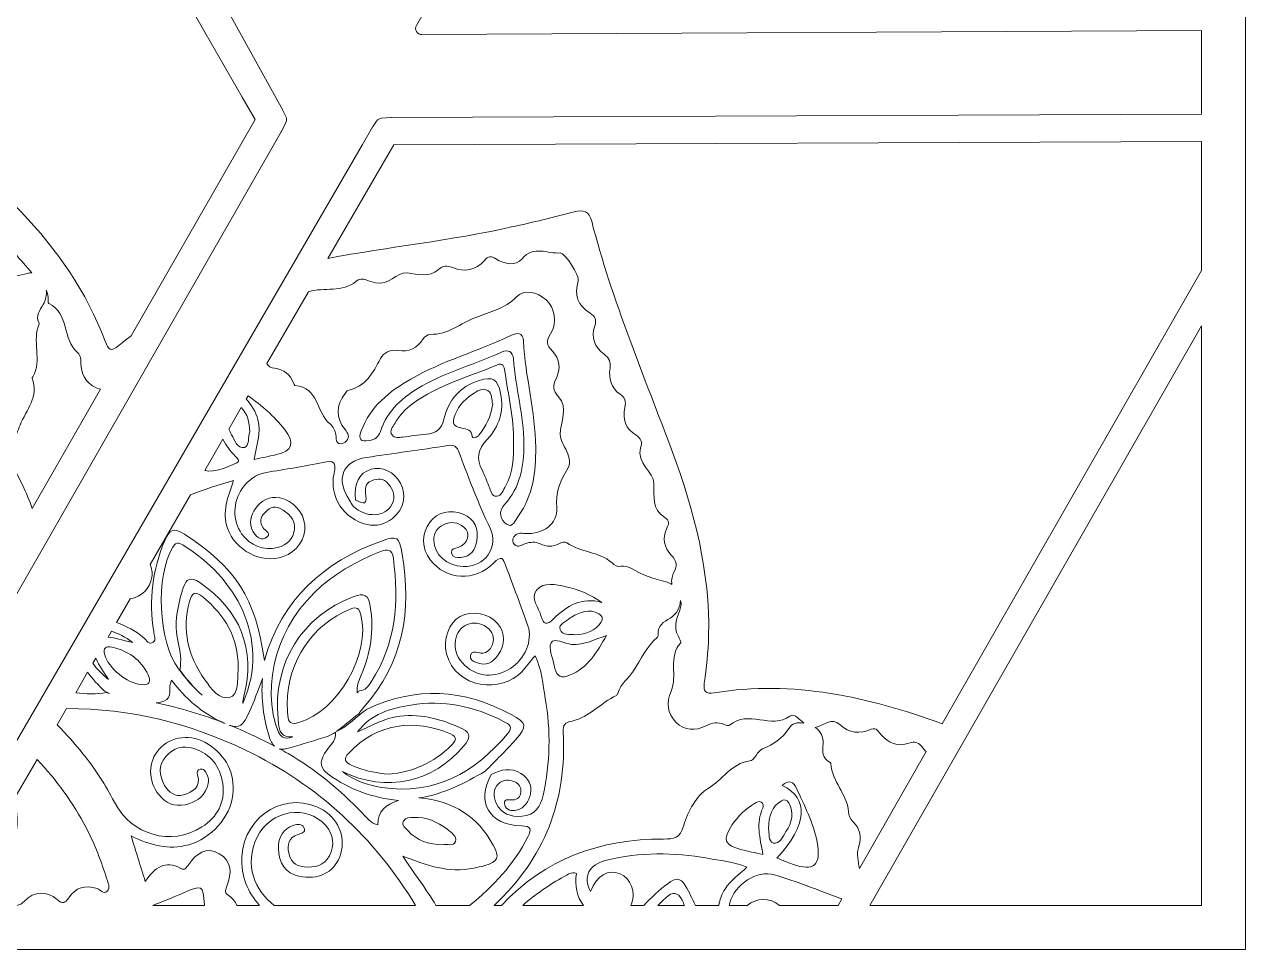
# Model space of a CAD drawing. Extents: x 13 to 5563, y -794 to -206.
# Drawn here: x 2871.4 to 3275.2, y -794.3 to -488.4 of the extents above; entities that cross this region are included whole.
import ezdxf

# ---------------------------------------------------------------- set-up
doc = ezdxf.new("R2010")
doc.units = 0
doc.header["$MEASUREMENT"] = 0
doc.layers.add('Layer 1', color=7, linetype='Continuous')

msp = doc.modelspace()

# ---------------------------------------------------------------- linework, layer by layer
at = {"layer": 'Layer 1', "lineweight": 0}
for points in [[(2300.75, -205.68), (2300.75, -794.32), (3275.25, -794.32), (3275.25, -205.68), (2300.75, -205.68)], [(3260.63, -779.7), (3151.01, -779.7), (3260.63, -588.06), (3260.63, -779.7)]]:
    msp.add_lwpolyline(points, dxfattribs=at)
for points, knots in [([(3260.63, -518.02), (3260.63, -518.02), (2992.73, -519.1), (2992.73, -519.1), (2992.68, -519.1), (2992.63, -519.11), (2992.58, -519.11), (2992.58, -519.11), (2989.5, -519.34), (2989.5, -519.34), (2988.81, -519.39), (2988.19, -519.75), (2987.8, -520.33), (2987.8, -520.33), (2986.71, -521.97), (2986.71, -521.97), (2986.68, -522.01), (2986.66, -522.05), (2986.63, -522.09), (2986.63, -522.09), (2983.16, -528.06), (2983.16, -528.06), (2983.16, -528.06), (2837.08, -779.7), (2837.08, -779.7), (2837.08, -779.7), (2809.71, -779.7), (2809.71, -779.7), (2809.71, -779.7), (2956.28, -523.91), (2956.28, -523.91), (2956.3, -523.86), (2956.33, -523.82), (2956.35, -523.77), (2956.35, -523.77), (2957.82, -520.74), (2957.82, -520.74), (2958.12, -520.12), (2958.12, -519.39), (2957.81, -518.76), (2957.81, -518.76), (2956.85, -516.83), (2956.85, -516.83), (2956.83, -516.79), (2956.81, -516.75), (2956.79, -516.72), (2956.79, -516.72), (2792.72, -220.3), (2792.72, -220.3), (2792.72, -220.3), (2836.39, -220.3), (2836.39, -220.3), (2836.39, -220.3), (2964.15, -441.71), (2964.15, -441.71), (2964.15, -441.71), (2964.15, -441.72), (2964.15, -441.72), (2964.51, -442.34), (2965.17, -442.72), (2965.88, -442.72), (2966.6, -442.72), (2967.26, -442.33), (2967.62, -441.71), (2967.62, -441.71), (3095.54, -220.3), (3095.54, -220.3), (3095.54, -220.3), (3260.63, -220.3), (3260.63, -220.3), (3260.63, -220.3), (3260.63, -226.56), (3260.63, -226.56), (3260.63, -226.56), (3154, -226.45), (3154, -226.45), (3154, -226.45), (3151.64, -226.45), (3151.64, -226.45), (3151.64, -226.45), (3151.64, -226.45), (3151.64, -226.45), (3150.9, -226.45), (3150.23, -226.85), (3149.87, -227.5), (3149.87, -227.5), (3148.56, -229.93), (3148.56, -229.93), (3148.56, -229.93), (3146.14, -234.17), (3146.14, -234.17), (3146.14, -234.17), (3001.02, -488.7), (3001.02, -488.7), (3000.66, -489.32), (3000.67, -490.09), (3001.03, -490.71), (3001.39, -491.33), (3002.05, -491.7), (3002.76, -491.7), (3002.76, -491.7), (3002.77, -491.7), (3002.77, -491.7), (3002.77, -491.7), (3260.63, -490.31), (3260.63, -490.31), (3260.63, -490.31), (3260.63, -518.02), (3260.63, -518.02)], [0, 0, 0, 0, 1, 1, 1, 2, 2, 2, 3, 3, 3, 4, 4, 4, 5, 5, 5, 6, 6, 6, 7, 7, 7, 8, 8, 8, 9, 9, 9, 10, 10, 10, 11, 11, 11, 12, 12, 12, 13, 13, 13, 14, 14, 14, 15, 15, 15, 16, 16, 16, 17, 17, 17, 18, 18, 18, 19, 19, 19, 20, 20, 20, 21, 21, 21, 22, 22, 22, 23, 23, 23, 24, 24, 24, 25, 25, 25, 26, 26, 26, 27, 27, 27, 28, 28, 28, 29, 29, 29, 30, 30, 30, 31, 31, 31, 32, 32, 32, 33, 33, 33, 34, 34, 34, 35, 35, 35, 36, 36, 36, 36]), ([(2906.69, -591.29), (2905.33, -592.31), (2904, -593.37), (2902.68, -594.47), (2899.91, -596.78), (2899.15, -596.01), (2898.05, -593.09), (2891.89, -576.84), (2882.27, -562.82), (2870.23, -550.37), (2859.28, -539.02), (2847.11, -529.09), (2834.81, -519.26), (2819.63, -507.14), (2804.62, -494.8), (2790.99, -480.88), (2786.68, -476.48), (2785.92, -476.6), (2781.78, -480.96), (2774.98, -488.11), (2767.57, -494.63), (2760.11, -501.08), (2742.5, -516.3), (2723.43, -529.78), (2706.78, -546.15), (2693.11, -559.59), (2681.75, -574.65), (2674.91, -592.72), (2674.05, -594.99), (2673.3, -595.76), (2672.29, -595.56), (2672.29, -595.56), (2628.19, -519.75), (2628.19, -519.75), (2628.19, -519.75), (2631.83, -513.47), (2631.83, -513.47), (2631.83, -513.47), (2686.06, -420.22), (2686.06, -420.22), (2697.82, -418), (2709.23, -414.68), (2719.06, -406.55), (2721.67, -404.39), (2722.79, -406.33), (2723.65, -408.51), (2728.05, -419.72), (2735.8, -428.42), (2744.88, -435.92), (2757.16, -446.06), (2769.76, -455.8), (2782.14, -465.82), (2785.34, -468.41), (2788, -468.06), (2791.13, -465.67), (2804.91, -455.14), (2818.56, -444.44), (2831.58, -432.99), (2839.25, -426.25), (2845.57, -418.43), (2849.37, -408.84), (2850.71, -405.44), (2852.24, -404.9), (2855.17, -407.22), (2862.51, -413.02), (2870.9, -416.78), (2880.01, -418.71), (2883.65, -419.48), (2887.3, -420.19), (2890.95, -420.86), (2890.95, -420.86), (2943.43, -512.42), (2943.43, -512.42), (2943.43, -512.42), (2947.65, -519.79), (2947.65, -519.79), (2947.65, -519.79), (2906.69, -591.29), (2906.69, -591.29)], [0, 0, 0, 0, 1, 1, 1, 2, 2, 2, 3, 3, 3, 4, 4, 4, 5, 5, 5, 6, 6, 6, 7, 7, 7, 8, 8, 8, 9, 9, 9, 10, 10, 10, 11, 11, 11, 12, 12, 12, 13, 13, 13, 14, 14, 14, 15, 15, 15, 16, 16, 16, 17, 17, 17, 18, 18, 18, 19, 19, 19, 20, 20, 20, 21, 21, 21, 22, 22, 22, 23, 23, 23, 24, 24, 24, 25, 25, 25, 26, 26, 26, 26]), ([(2855.91, -574), (2854.18, -574.68), (2852.8, -575.06), (2851.09, -574.31), (2849.1, -573.43), (2847.11, -573.68), (2845.29, -574.85), (2843.65, -575.91), (2841.99, -576.4), (2839.99, -575.85), (2836.97, -575.02), (2834.5, -576.15), (2832.47, -578.39), (2831.64, -579.3), (2831.09, -580.63), (2829.7, -580.75), (2826.58, -581.01), (2823.98, -582.08), (2822.28, -584.89), (2821.66, -585.92), (2820.78, -585.81), (2819.89, -585.2), (2818.8, -584.45), (2818.51, -583.4), (2819.35, -582.42), (2820.02, -581.62), (2820.97, -581.01), (2821.89, -580.49), (2828.11, -577.01), (2829.63, -569.86), (2824.73, -564.91), (2822.71, -562.87), (2822.64, -561.18), (2823.18, -558.76), (2824.09, -554.71), (2822.89, -550.96), (2819.26, -549.09), (2816.14, -547.49), (2814.75, -545.69), (2814.24, -542.19), (2813.55, -537.47), (2807.63, -536.89), (2805.85, -534.07), (2803.72, -530.68), (2803.96, -525.61), (2799.27, -523.74), (2796.86, -522.79), (2796.07, -521.45), (2795.91, -518.92), (2795.57, -513.33), (2792.06, -509.97), (2787.13, -509.98), (2782.41, -509.99), (2778.74, -513.68), (2778.55, -519.2), (2778.47, -521.58), (2777.95, -522.86), (2775.57, -523.61), (2771.98, -524.74), (2769.85, -527.51), (2769.52, -531.18), (2769.28, -533.74), (2768.34, -535.03), (2765.92, -535.84), (2762.36, -537.05), (2760.27, -539.81), (2760.05, -543.54), (2759.89, -546.09), (2758.87, -547.33), (2756.53, -548.31), (2752.23, -550.1), (2750.03, -554.55), (2751.29, -559.01), (2751.96, -561.38), (2751.82, -562.77), (2749.95, -564.64), (2745.17, -569.44), (2745.93, -575.9), (2751.43, -579.89), (2752.59, -580.73), (2753.68, -581.48), (2754.26, -582.85), (2754.64, -583.73), (2755.15, -584.64), (2754.19, -585.37), (2753.13, -586.2), (2752.54, -585.27), (2751.97, -584.53), (2748.67, -580.22), (2742.25, -580.77), (2739.05, -576.22), (2738.72, -575.75), (2737.54, -575.55), (2736.85, -575.7), (2733.51, -576.39), (2730.49, -574.66), (2727.47, -574.46), (2722.95, -574.16), (2718.5, -574.05), (2714.14, -572.71), (2713.75, -572.59), (2713.17, -572.75), (2712.78, -572.96), (2710.74, -574.1), (2709.15, -573.59), (2707.35, -572.16), (2704.99, -570.29), (2701.64, -569.76), (2699.06, -571.18), (2700.89, -568.76), (2700.96, -565.2), (2702.84, -563.31), (2705.48, -560.64), (2710.59, -560.37), (2710.9, -555.14), (2711.03, -553.07), (2711.87, -552.22), (2714.02, -552.08), (2717.61, -551.84), (2720.08, -549.81), (2721.04, -546.33), (2721.7, -543.96), (2723.04, -542.89), (2725.45, -542.33), (2729.43, -541.4), (2730.66, -537.74), (2732.84, -534.76), (2734.71, -532.2), (2740.38, -533.56), (2741.89, -529.61), (2743.23, -526.14), (2746.05, -525.41), (2748.53, -523.52), (2753.53, -519.71), (2758.13, -515.35), (2763.66, -512.17), (2764.23, -511.84), (2764.64, -510.9), (2764.75, -510.18), (2765.22, -507.18), (2766.48, -505.79), (2769.9, -505.99), (2773.35, -506.19), (2775.92, -503.76), (2776.55, -500.56), (2777.31, -496.77), (2780.42, -496.86), (2782.72, -495.32), (2785.43, -493.5), (2787.19, -493.88), (2790.03, -495.17), (2793.28, -496.65), (2795.57, -498.01), (2796.74, -501.66), (2797.75, -504.8), (2800.96, -506.21), (2804.19, -506.23), (2806.47, -506.24), (2807.37, -506.71), (2807.81, -509.09), (2808.48, -512.79), (2811.18, -515.03), (2814.79, -515.6), (2817.23, -515.99), (2818.6, -516.88), (2819.42, -519.26), (2820.92, -523.65), (2825.86, -522.97), (2828.5, -525.07), (2831.07, -527.11), (2831.24, -532.5), (2835.67, -533.09), (2839.24, -533.57), (2840.11, -536.17), (2842.2, -538.1), (2846.93, -542.45), (2851.53, -547.01), (2856.41, -551.09), (2858.89, -553.16), (2860.85, -554.93), (2862.83, -557.58), (2866.19, -562.09), (2870.18, -566.19), (2873.83, -570.54), (2873.36, -570.51), (2872.88, -570.55), (2872.37, -570.69), (2867.1, -572.18), (2860.91, -572.05), (2855.91, -574)], [0, 0, 0, 0, 1, 1, 1, 2, 2, 2, 3, 3, 3, 4, 4, 4, 5, 5, 5, 6, 6, 6, 7, 7, 7, 8, 8, 8, 9, 9, 9, 10, 10, 10, 11, 11, 11, 12, 12, 12, 13, 13, 13, 14, 14, 14, 15, 15, 15, 16, 16, 16, 17, 17, 17, 18, 18, 18, 19, 19, 19, 20, 20, 20, 21, 21, 21, 22, 22, 22, 23, 23, 23, 24, 24, 24, 25, 25, 25, 26, 26, 26, 27, 27, 27, 28, 28, 28, 29, 29, 29, 30, 30, 30, 31, 31, 31, 32, 32, 32, 33, 33, 33, 34, 34, 34, 35, 35, 35, 36, 36, 36, 37, 37, 37, 38, 38, 38, 39, 39, 39, 40, 40, 40, 41, 41, 41, 42, 42, 42, 43, 43, 43, 44, 44, 44, 45, 45, 45, 46, 46, 46, 47, 47, 47, 48, 48, 48, 49, 49, 49, 50, 50, 50, 51, 51, 51, 52, 52, 52, 53, 53, 53, 54, 54, 54, 55, 55, 55, 56, 56, 56, 57, 57, 57, 58, 58, 58, 59, 59, 59, 60, 60, 60, 61, 61, 61, 62, 62, 62, 63, 63, 63, 63]), ([(3260.63, -569.73), (3260.63, -569.73), (3174.88, -719.64), (3174.88, -719.64), (3150.5, -710.76), (3125.62, -705.13), (3099.44, -709.41), (3096.56, -709.88), (3095.89, -708.95), (3096.22, -706.23), (3096.85, -701.03), (3097.54, -695.81), (3097.66, -690.59), (3098.14, -669.47), (3092.97, -649.4), (3085.69, -629.81), (3076.31, -604.53), (3065.72, -579.66), (3058.99, -553.46), (3058.13, -550.12), (3056.34, -549.49), (3053.17, -550.34), (3046.32, -552.17), (3039.41, -553.8), (3032.49, -555.35), (3012.43, -559.85), (2991.93, -561.93), (2971.74, -565.72), (2971.74, -565.72), (2989.67, -534.84), (2989.67, -534.84), (2989.67, -534.84), (2993.53, -528.2), (2993.53, -528.2), (2993.53, -528.2), (3260.63, -527.12), (3260.63, -527.12), (3260.63, -527.12), (3260.63, -569.73), (3260.63, -569.73)], [0, 0, 0, 0, 1, 1, 1, 2, 2, 2, 3, 3, 3, 4, 4, 4, 5, 5, 5, 6, 6, 6, 7, 7, 7, 8, 8, 8, 9, 9, 9, 10, 10, 10, 11, 11, 11, 12, 12, 12, 13, 13, 13, 13]), ([(2965.34, -576.76), (2970.45, -575.16), (2976.65, -577.19), (2980.98, -573.33), (2982.03, -572.4), (2983.18, -572.36), (2984.43, -572.83), (2985.44, -573.2), (2986.45, -573.62), (2987.5, -573.85), (2991.7, -574.78), (2994.51, -570.26), (2997.94, -570.55), (3001.66, -570.86), (3005.16, -572.27), (3008.36, -569.41), (3009.84, -568.09), (3011.19, -568.01), (3012.98, -568.76), (3016.97, -570.42), (3020.66, -569.63), (3023.48, -566.41), (3024.84, -564.85), (3025.79, -564.84), (3027.32, -565.88), (3030.17, -567.82), (3033.95, -568.22), (3035.93, -565.9), (3039.89, -561.24), (3044.4, -564.34), (3048.6, -563.92), (3050.15, -563.77), (3055, -571.56), (3054.52, -573.15), (3053.14, -577.75), (3054.34, -581.38), (3058.46, -583.88), (3060.2, -584.93), (3060.68, -586.06), (3060, -588.05), (3058.7, -591.87), (3059.97, -595.12), (3063.11, -597.44), (3064.83, -598.72), (3065.37, -599.97), (3065.05, -602.09), (3064.54, -605.47), (3065.33, -608.55), (3068.38, -610.65), (3069.97, -611.74), (3070.41, -613.07), (3069.95, -615.03), (3069.04, -618.87), (3070.25, -622.1), (3073.66, -624.2), (3075.44, -625.3), (3075.72, -626.45), (3075.16, -628.39), (3073.7, -633.47), (3079.45, -636.32), (3079.57, -640.08), (3079.7, -644.57), (3078.78, -648.64), (3083.16, -651.44), (3084.79, -652.48), (3084.55, -653.5), (3083.85, -654.91), (3082.21, -658.22), (3082.91, -661.44), (3085.32, -663.9), (3087.17, -665.8), (3087.49, -667.36), (3086.17, -669.5), (3085.85, -670.01), (3085.81, -670.68), (3085.62, -671.26), (3085.36, -672.07), (3085.37, -672.82), (3085.53, -673.54), (3085.05, -673.25), (3084.51, -673.01), (3083.91, -672.85), (3079.6, -671.74), (3075.66, -670.4), (3071.89, -668.17), (3071, -667.64), (3069.74, -667.43), (3068.71, -667.56), (3067.33, -667.74), (3066.63, -667.29), (3065.59, -666.36), (3061.41, -662.62), (3055.27, -663.04), (3050.77, -659.76), (3050.23, -659.36), (3048.86, -659.7), (3048.09, -660.11), (3045.98, -661.22), (3044.04, -661.16), (3041.9, -660.15), (3040.32, -659.4), (3038.6, -659.47), (3036.89, -660.1), (3035.82, -660.49), (3034.66, -661.59), (3033.48, -660.34), (3032.77, -659.59), (3032.65, -658.7), (3033.27, -657.79), (3034.22, -656.37), (3035.55, -656.61), (3037.01, -656.71), (3042.79, -657.12), (3047.91, -653.57), (3047.46, -648.09), (3047.05, -643.19), (3048.24, -639.75), (3050.81, -635.81), (3053.62, -631.5), (3048.54, -627.55), (3048.57, -623.93), (3048.61, -619.69), (3051.49, -615.36), (3047.91, -611.36), (3046.13, -609.38), (3046.04, -607.81), (3047.2, -605.57), (3048.87, -602.35), (3048.38, -598.91), (3045.99, -596.42), (3043.97, -594.33), (3043.85, -593.07), (3045.38, -590.64), (3047.67, -587.02), (3046.8, -581.99), (3043.93, -579.45), (3040.9, -576.78), (3036.76, -575.87), (3034.09, -578.49), (3030.11, -582.4), (3025.49, -583.38), (3020.64, -585.24), (3015.69, -587.14), (3011.48, -591.05), (3005.56, -590.85), (3004.8, -590.82), (3003.75, -591.61), (3003.27, -592.32), (3001.2, -595.4), (2998.66, -596.85), (2994.76, -596.18), (2992.58, -595.81), (2990.12, -596.9), (2989.11, -598.87), (2986.68, -603.63), (2984.17, -608.08), (2978.4, -609.38), (2978.03, -609.46), (2977.77, -610.04), (2977.48, -610.41), (2974.41, -614.37), (2974.27, -618.35), (2977.42, -622.35), (2978.33, -623.51), (2979.11, -624.76), (2977.88, -626.09), (2977.41, -626.61), (2976.54, -627.09), (2975.89, -627.04), (2974.03, -626.89), (2974.7, -625.19), (2974.41, -624.1), (2974.04, -622.72), (2973.59, -621.36), (2972.45, -620.47), (2967.87, -616.89), (2968.75, -608.3), (2960.81, -607.78), (2960.66, -607.77), (2960.51, -607.27), (2960.4, -606.98), (2959.3, -604.08), (2957.12, -602.5), (2954.12, -602.05), (2952.94, -601.88), (2952.04, -601.57), (2951.56, -600.48), (2951.56, -600.48), (2965.34, -576.76), (2965.34, -576.76)], [0, 0, 0, 0, 1, 1, 1, 2, 2, 2, 3, 3, 3, 4, 4, 4, 5, 5, 5, 6, 6, 6, 7, 7, 7, 8, 8, 8, 9, 9, 9, 10, 10, 10, 11, 11, 11, 12, 12, 12, 13, 13, 13, 14, 14, 14, 15, 15, 15, 16, 16, 16, 17, 17, 17, 18, 18, 18, 19, 19, 19, 20, 20, 20, 21, 21, 21, 22, 22, 22, 23, 23, 23, 24, 24, 24, 25, 25, 25, 26, 26, 26, 27, 27, 27, 28, 28, 28, 29, 29, 29, 30, 30, 30, 31, 31, 31, 32, 32, 32, 33, 33, 33, 34, 34, 34, 35, 35, 35, 36, 36, 36, 37, 37, 37, 38, 38, 38, 39, 39, 39, 40, 40, 40, 41, 41, 41, 42, 42, 42, 43, 43, 43, 44, 44, 44, 45, 45, 45, 46, 46, 46, 47, 47, 47, 48, 48, 48, 49, 49, 49, 50, 50, 50, 51, 51, 51, 52, 52, 52, 53, 53, 53, 54, 54, 54, 55, 55, 55, 56, 56, 56, 57, 57, 57, 58, 58, 58, 59, 59, 59, 60, 60, 60, 61, 61, 61, 62, 62, 62, 63, 63, 63, 63]), ([(2873.92, -648.48), (2872.1, -643.2), (2869.62, -637.95), (2866.45, -632.75), (2864.85, -630.12), (2864.27, -628.11), (2867.08, -626.05), (2868.8, -624.79), (2869.11, -622.72), (2869.9, -620.85), (2872.02, -615.84), (2876.21, -611.44), (2873.89, -605.29), (2873.86, -605.21), (2874.05, -605.04), (2874.13, -604.9), (2877.36, -599.36), (2873.69, -592.98), (2876.27, -587.35), (2876.32, -587.24), (2876.24, -587.03), (2876.17, -586.9), (2874.86, -584.87), (2876.48, -582.87), (2877.56, -580.99), (2878.43, -579.47), (2878.73, -577.79), (2878.59, -576.22), (2879.09, -577.21), (2879.35, -578.33), (2879.19, -579.77), (2879.15, -580.05), (2879.24, -580.54), (2879.42, -580.63), (2886.22, -583.92), (2883.89, -592.54), (2888.92, -596.86), (2890.1, -597.88), (2889.96, -599.35), (2890.05, -600.73), (2890.34, -604.99), (2892.5, -607.94), (2896.53, -609.01), (2896.53, -609.01), (2873.92, -648.48), (2873.92, -648.48)], [0, 0, 0, 0, 1, 1, 1, 2, 2, 2, 3, 3, 3, 4, 4, 4, 5, 5, 5, 6, 6, 6, 7, 7, 7, 8, 8, 8, 9, 9, 9, 10, 10, 10, 11, 11, 11, 12, 12, 12, 13, 13, 13, 14, 14, 14, 15, 15, 15, 15]), ([(3030.16, -647.12), (3035.36, -641.45), (3036.58, -634.49), (3036.55, -627.18), (3036.51, -617.65), (3033.81, -608.43), (3033.09, -598.96), (3032.91, -596.61), (3031.42, -595.69), (3029.13, -596.75), (3020.53, -600.74), (3011.25, -603.17), (3002.95, -607.87), (2996.68, -611.41), (2991.48, -615.93), (2989.08, -622.97), (2988.45, -624.82), (2987.32, -625.7), (2985.4, -626.01), (2982.44, -626.49), (2981.71, -625.61), (2982.75, -622.78), (2985.74, -614.66), (2992.08, -609.73), (2999.16, -605.65), (3009.7, -599.57), (3021.54, -596.39), (3032.46, -591.14), (3034.27, -590.27), (3036.29, -590.14), (3036.42, -593.07), (3036.95, -604.89), (3040.4, -616.38), (3040.45, -628.26), (3040.59, -636.33), (3039.59, -644.13), (3034.73, -650.92), (3033.76, -652.27), (3032.9, -655.11), (3030.81, -653.66), (3028.77, -652.25), (3027.97, -649.52), (3030.16, -647.12)], [0, 0, 0, 0, 1, 1, 1, 2, 2, 2, 3, 3, 3, 4, 4, 4, 5, 5, 5, 6, 6, 6, 7, 7, 7, 8, 8, 8, 9, 9, 9, 10, 10, 10, 11, 11, 11, 12, 12, 12, 13, 13, 13, 14, 14, 14, 14]), ([(3024.47, -625.52), (3028.34, -621.45), (3030.05, -616.22), (3028.86, -610.44), (3027.86, -605.59), (3026.31, -604.74), (3021.71, -606.13), (3015.24, -608.08), (3011.64, -612.73), (3010.08, -618.95), (3009.25, -622.25), (3007.45, -623.6), (3004.3, -623.87), (3001.67, -624.1), (2999.07, -624.56), (2996.44, -624.81), (2995.25, -624.93), (2993.78, -625.33), (2992.97, -624.14), (2992, -622.73), (2993.15, -621.49), (2993.83, -620.31), (2995.33, -617.73), (2997.34, -615.59), (2999.75, -613.8), (3008.14, -607.58), (3018.22, -605.02), (3027.62, -601), (3029.66, -600.12), (3029.97, -601.42), (3030.21, -603), (3031.4, -610.82), (3033.24, -618.56), (3033.11, -626.55), (3033.25, -631.56), (3033.11, -636.51), (3030.48, -641.03), (3029.71, -642.36), (3029.22, -644.3), (3027.59, -644.42), (3025.65, -644.56), (3025.65, -642.32), (3024.99, -641.04), (3024.14, -639.39), (3023.7, -637.52), (3022.82, -635.89), (3020.69, -631.95), (3021.26, -628.9), (3024.47, -625.52)], [0, 0, 0, 0, 1, 1, 1, 2, 2, 2, 3, 3, 3, 4, 4, 4, 5, 5, 5, 6, 6, 6, 7, 7, 7, 8, 8, 8, 9, 9, 9, 10, 10, 10, 11, 11, 11, 12, 12, 12, 13, 13, 13, 14, 14, 14, 15, 15, 15, 16, 16, 16, 16]), ([(3021.33, -624.55), (3020.69, -625.08), (3019.4, -625.37), (3019.42, -624.67), (3019.56, -620.34), (3012.15, -623.49), (3013.43, -618.62), (3014.31, -615.26), (3016.55, -612.56), (3019.54, -610.67), (3021.08, -609.69), (3022.87, -608.32), (3024.65, -609.47), (3026.13, -610.43), (3025.81, -612.55), (3026.24, -613.92), (3025.75, -618.02), (3023.95, -621.23), (3021.64, -624.21), (3021.55, -624.33), (3021.45, -624.46), (3021.33, -624.55)], [0, 0, 0, 0, 1, 1, 1, 2, 2, 2, 3, 3, 3, 4, 4, 4, 5, 5, 5, 6, 6, 6, 7, 7, 7, 7]), ([(2948.61, -619.06), (2947.91, -616.45), (2946.42, -613.99), (2944.71, -612.29), (2944.71, -612.29), (2945.36, -611.18), (2945.36, -611.18), (2949.78, -614.37), (2953.95, -617.85), (2957.38, -622.22), (2960.98, -626.81), (2960.07, -629.51), (2954.45, -630.69), (2952.21, -631.16), (2949.99, -631.66), (2947.34, -632.25), (2948.05, -627.56), (2949.81, -623.49), (2948.61, -619.06)], [0, 0, 0, 0, 1, 1, 1, 2, 2, 2, 3, 3, 3, 4, 4, 4, 5, 5, 5, 6, 6, 6, 6]), ([(2943.09, -615.08), (2945.2, -617.16), (2945.77, -619.95), (2945.88, -623.1), (2945.17, -624.75), (2945.98, -627.84), (2944.11, -628.26), (2941.82, -628.78), (2940.91, -625.82), (2939.87, -624.06), (2939.51, -623.45), (2939.2, -622.84), (2938.95, -622.21), (2938.95, -622.21), (2943.09, -615.08), (2943.09, -615.08)], [0, 0, 0, 0, 1, 1, 1, 2, 2, 2, 3, 3, 3, 4, 4, 4, 5, 5, 5, 5]), ([(2937.03, -625.53), (2938.07, -627.59), (2939.42, -629.47), (2941.07, -631.17), (2941.64, -631.76), (2942.95, -632.72), (2941.66, -633.3), (2938.29, -634.79), (2934.64, -636.7), (2931.05, -635.9), (2931.03, -635.89), (2931.02, -635.89), (2931.01, -635.89), (2931.01, -635.89), (2937.03, -625.53), (2937.03, -625.53)], [0, 0, 0, 0, 1, 1, 1, 2, 2, 2, 3, 3, 3, 4, 4, 4, 5, 5, 5, 5]), ([(2906.38, -678.32), (2910.1, -677.66), (2912.95, -674.85), (2913.51, -671.13), (2913.73, -669.69), (2913.51, -668.27), (2912.95, -667), (2912.95, -667), (2926.32, -643.98), (2926.32, -643.98), (2930.86, -642.13), (2935.59, -640.56), (2940.54, -639.24), (2938.61, -644.71), (2936.7, -649.56), (2938.55, -654.97), (2941.05, -662.3), (2949.71, -666.87), (2956.97, -664.34), (2961.51, -662.75), (2964.47, -658.44), (2964.1, -653.96), (2963.76, -649.71), (2960.2, -645.82), (2955.81, -644.95), (2952.34, -644.27), (2949.73, -645.72), (2947.79, -648.48), (2946.17, -650.77), (2945.45, -653.27), (2946.94, -655.92), (2947.8, -657.46), (2949.22, -659.15), (2950.97, -658.24), (2953.58, -656.88), (2950.92, -655.79), (2950.23, -654.74), (2949.09, -653.01), (2949.32, -651.44), (2950.62, -650.07), (2952.04, -648.56), (2953.76, -647.19), (2955.95, -648.45), (2958.55, -649.95), (2961.11, -651.9), (2960.73, -655.27), (2960.38, -658.43), (2958.29, -660.55), (2955.07, -661.38), (2950.63, -662.52), (2945.98, -660.74), (2943.21, -656.79), (2940.16, -652.46), (2940.2, -646.33), (2943.4, -641.87), (2945.36, -639.15), (2947.8, -637.11), (2951.31, -636.54), (2957.6, -635.52), (2963.9, -634.47), (2970.15, -633.21), (2973.5, -632.54), (2974.64, -632.96), (2973.78, -636.82), (2972.02, -644.65), (2977.04, -652.04), (2984.71, -653.74), (2987.83, -654.43), (2990.61, -653.67), (2993.05, -651.78), (2996.85, -648.82), (2997.91, -644.03), (2995.77, -640.09), (2993.72, -636.32), (2989.6, -634.38), (2985.99, -635.49), (2982.03, -636.71), (2980.33, -640.08), (2980.86, -645.65), (2982.5, -646.31), (2984.78, -648.03), (2984.3, -644.23), (2984.03, -642.03), (2983.74, -640.22), (2986.22, -639.26), (2988.24, -638.47), (2990.13, -638.37), (2991.69, -640.26), (2993.4, -642.32), (2994.24, -644.51), (2992.91, -647.09), (2990.7, -651.4), (2984.32, -651.69), (2980.1, -647.63), (2979.56, -647.12), (2979.28, -646.34), (2978.88, -645.69), (2974.14, -638.86), (2976.52, -632.77), (2984.5, -631.56), (2993.42, -630.2), (3002.38, -629.09), (3011.28, -627.64), (3014.14, -627.17), (3014.74, -628.73), (3015.47, -630.77), (3018.42, -638.98), (3021.67, -647.06), (3025.39, -654.96), (3028.35, -661.25), (3023.61, -667.91), (3016.52, -667.66), (3011.03, -667.46), (3006.8, -663.66), (3006.74, -658.93), (3006.7, -656.43), (3007.93, -654.77), (3010.07, -653.78), (3012.38, -652.71), (3014.71, -652.94), (3016.66, -654.57), (3019.12, -656.63), (3018.17, -660.07), (3014.83, -661.37), (3013.85, -661.75), (3012.37, -661.61), (3012.64, -663.16), (3012.92, -664.75), (3014.43, -664.77), (3015.65, -664.68), (3019.03, -664.41), (3020.57, -662), (3021.01, -659.09), (3021.58, -655.24), (3020.32, -651.94), (3016.44, -650.33), (3012.15, -648.56), (3007.89, -649.64), (3005.52, -652.9), (3002.63, -656.85), (3002.66, -661.69), (3005.59, -665.47), (3010.75, -672.13), (3020.28, -672.82), (3026.52, -666.53), (3029.16, -663.87), (3029.68, -664.87), (3030.63, -667.52), (3032.99, -674.11), (3035.63, -680.61), (3037.88, -687.24), (3039.55, -692.17), (3036.84, -698.33), (3032.11, -701.32), (3026.9, -704.61), (3021.33, -704.27), (3017.06, -700.36), (3014.6, -698.11), (3013.38, -695.32), (3013.91, -691.98), (3014.69, -686.94), (3020.13, -684.73), (3024.24, -687.67), (3026.29, -689.14), (3026.95, -691.13), (3026.16, -693.4), (3025.43, -695.48), (3023.92, -696.78), (3021.46, -696.11), (3020.33, -695.8), (3019.13, -695.6), (3018.87, -697.08), (3018.64, -698.37), (3019.77, -698.96), (3020.81, -699.38), (3023.94, -700.63), (3026.36, -699.47), (3028.06, -696.87), (3030.3, -693.44), (3030.67, -689.87), (3027.88, -686.51), (3025.05, -683.1), (3019.48, -682.12), (3015.45, -684.19), (3011.78, -686.07), (3009.78, -691.87), (3010.98, -696.49), (3014.03, -708.27), (3029.37, -709.46), (3035.84, -702.44), (3037.3, -700.86), (3038.62, -699.14), (3040.28, -697.15), (3042.51, -701.81), (3042.84, -706.59), (3043.63, -711.23), (3045.47, -721.92), (3045.28, -732.61), (3042.94, -743.23), (3042.11, -746.99), (3040.25, -749.91), (3035.93, -750.23), (3032.22, -750.5), (3029.07, -749.46), (3027.4, -745.86), (3026.37, -743.62), (3026.28, -741.23), (3028.26, -739.38), (3029.79, -737.93), (3031.72, -738.07), (3033.53, -738.84), (3034.92, -739.43), (3035.72, -740.6), (3035.56, -742.19), (3035.4, -743.79), (3034.54, -744.79), (3032.86, -744.84), (3031.56, -744.88), (3029.56, -744.24), (3030.23, -746.6), (3030.71, -748.23), (3032.5, -748.64), (3034.16, -748.2), (3036.92, -747.48), (3038.18, -745.32), (3038.72, -742.78), (3039.33, -739.84), (3037.99, -737.63), (3035.54, -736.08), (3032.24, -733.98), (3028.99, -734.81), (3025.78, -736.38), (3020.71, -745.64), (3024.95, -753.08), (3035.73, -753.42), (3038.91, -753.52), (3039.2, -754.52), (3037.91, -757.01), (3033.2, -766.15), (3026.46, -773.43), (3018.62, -779.7), (3018.62, -779.7), (3007.46, -779.7), (3007.46, -779.7), (3004.12, -774.05), (3000.02, -768.9), (2996.48, -763.38), (3004.03, -766.35), (3011.61, -769.17), (3019.96, -767.37), (3021.18, -767.11), (3022.42, -766.93), (3023.6, -766.56), (3028.02, -765.18), (3028.62, -763.81), (3026.43, -759.81), (3021.29, -750.41), (3013.42, -745.15), (3001.85, -744.17), (3010.34, -742.89), (3017.05, -739.11), (3023.77, -735.35), (3027.12, -731.89), (3030.6, -728.54), (3033.8, -724.93), (3037.79, -720.42), (3037.55, -719.4), (3032.4, -716.61), (3016.72, -708.11), (3000.76, -707.13), (2984.49, -714.9), (2981.15, -717.24), (2978.4, -720.4), (2974.63, -722.15), (2977.18, -720.4), (2979.37, -718.15), (2981.91, -716.38), (2982.47, -715.62), (2982.97, -714.82), (2983.59, -714.13), (2996.65, -699.5), (2999.53, -682.3), (2996.3, -663.59), (2995.29, -657.74), (2994.8, -657.31), (2989.45, -659.23), (2970.34, -666.09), (2956.55, -678.32), (2950.71, -698.7), (2947.78, -677.91), (2941.42, -668.12), (2924.32, -656.97), (2920.8, -654.67), (2919.33, -655.41), (2917.81, -659.01), (2913.71, -668.75), (2912.49, -678.77), (2914.11, -689.17), (2914.3, -690.38), (2915.02, -691.92), (2913.92, -692.69), (2912.6, -693.63), (2911.75, -692.01), (2910.87, -691.26), (2908.11, -688.89), (2905.06, -687.27), (2901.81, -686.19), (2901.81, -686.19), (2906.38, -678.32), (2906.38, -678.32)], [0, 0, 0, 0, 1, 1, 1, 2, 2, 2, 3, 3, 3, 4, 4, 4, 5, 5, 5, 6, 6, 6, 7, 7, 7, 8, 8, 8, 9, 9, 9, 10, 10, 10, 11, 11, 11, 12, 12, 12, 13, 13, 13, 14, 14, 14, 15, 15, 15, 16, 16, 16, 17, 17, 17, 18, 18, 18, 19, 19, 19, 20, 20, 20, 21, 21, 21, 22, 22, 22, 23, 23, 23, 24, 24, 24, 25, 25, 25, 26, 26, 26, 27, 27, 27, 28, 28, 28, 29, 29, 29, 30, 30, 30, 31, 31, 31, 32, 32, 32, 33, 33, 33, 34, 34, 34, 35, 35, 35, 36, 36, 36, 37, 37, 37, 38, 38, 38, 39, 39, 39, 40, 40, 40, 41, 41, 41, 42, 42, 42, 43, 43, 43, 44, 44, 44, 45, 45, 45, 46, 46, 46, 47, 47, 47, 48, 48, 48, 49, 49, 49, 50, 50, 50, 51, 51, 51, 52, 52, 52, 53, 53, 53, 54, 54, 54, 55, 55, 55, 56, 56, 56, 57, 57, 57, 58, 58, 58, 59, 59, 59, 60, 60, 60, 61, 61, 61, 62, 62, 62, 63, 63, 63, 64, 64, 64, 65, 65, 65, 66, 66, 66, 67, 67, 67, 68, 68, 68, 69, 69, 69, 70, 70, 70, 71, 71, 71, 72, 72, 72, 73, 73, 73, 74, 74, 74, 75, 75, 75, 76, 76, 76, 77, 77, 77, 78, 78, 78, 79, 79, 79, 80, 80, 80, 81, 81, 81, 82, 82, 82, 83, 83, 83, 84, 84, 84, 85, 85, 85, 86, 86, 86, 87, 87, 87, 88, 88, 88, 89, 89, 89, 90, 90, 90, 91, 91, 91, 92, 92, 92, 93, 93, 93, 94, 94, 94, 95, 95, 95, 96, 96, 96, 97, 97, 97, 98, 98, 98, 99, 99, 99, 100, 100, 100, 101, 101, 101, 102, 102, 102, 103, 103, 103, 103]), ([(2929.32, -672.92), (2926.36, -670.95), (2924.83, -671.52), (2923.86, -674.72), (2922.1, -680.58), (2920.69, -686.46), (2922.2, -692.61), (2922.94, -695.65), (2923.39, -698.71), (2922.73, -701.83), (2924.98, -704.87), (2927.4, -707.72), (2930.16, -710.23), (2927.22, -707.63), (2924.66, -704.63), (2922.29, -701.43), (2915.6, -692.46), (2914.67, -670.79), (2920.41, -661.21), (2921.71, -659.05), (2922.89, -659.99), (2924.21, -660.79), (2940.31, -670.66), (2953.27, -690.93), (2943.58, -712.92), (2943.65, -712.11), (2943.74, -711.3), (2943.94, -710.53), (2947.96, -695.23), (2942.68, -681.81), (2929.32, -672.92)], [0, 0, 0, 0, 1, 1, 1, 2, 2, 2, 3, 3, 3, 4, 4, 4, 5, 5, 5, 6, 6, 6, 7, 7, 7, 8, 8, 8, 9, 9, 9, 10, 10, 10, 10]), ([(2972.59, -671.69), (2977.62, -667.97), (2983.11, -665.1), (2988.91, -662.78), (2991.47, -661.75), (2992.96, -661.79), (2993.38, -664.98), (2995.28, -679.38), (2994.25, -693.21), (2986.03, -705.77), (2985.09, -707.2), (2984.19, -708.72), (2982.15, -708.71), (2981.92, -708.94), (2981.69, -709.15), (2981.46, -709.37), (2981.06, -707.33), (2981.95, -705.51), (2982.75, -703.6), (2985.83, -696.31), (2987.02, -688.78), (2985.76, -680.86), (2985.17, -677.13), (2983.73, -676.22), (2980.12, -677.61), (2963.1, -684.16), (2953.51, -699.59), (2955.23, -717.97), (2955.69, -722.86), (2956.4, -724.11), (2960.12, -723.94), (2957.19, -725.27), (2955.65, -723.98), (2954.43, -719.75), (2949.59, -702.89), (2957.02, -683.2), (2972.59, -671.69)], [0, 0, 0, 0, 1, 1, 1, 2, 2, 2, 3, 3, 3, 4, 4, 4, 5, 5, 5, 6, 6, 6, 7, 7, 7, 8, 8, 8, 9, 9, 9, 10, 10, 10, 11, 11, 11, 12, 12, 12, 12]), ([(3046.35, -684.97), (3044.1, -687.22), (3043.01, -686.79), (3042.31, -684.12), (3041.55, -681.23), (3038.53, -678.16), (3040.73, -675.45), (3043.09, -672.54), (3047.15, -673.7), (3050.43, -674.32), (3054.69, -675.13), (3058.64, -677.01), (3062.37, -679.52), (3055.68, -677.62), (3050.67, -680.64), (3046.35, -684.97)], [0, 0, 0, 0, 1, 1, 1, 2, 2, 2, 3, 3, 3, 4, 4, 4, 5, 5, 5, 5]), ([(2931.06, -705.13), (2925.48, -697.28), (2923.31, -688.7), (2925.96, -679.16), (2926.76, -676.27), (2927.73, -675.6), (2930.33, -677.7), (2937.76, -683.72), (2942.04, -691.22), (2942.08, -700.93), (2942.08, -701.24), (2942.11, -701.55), (2942.08, -701.86), (2941.76, -705.2), (2942.38, -710.06), (2939.19, -710.98), (2935.95, -711.91), (2933.09, -708), (2931.06, -705.13)], [0, 0, 0, 0, 1, 1, 1, 2, 2, 2, 3, 3, 3, 4, 4, 4, 5, 5, 5, 6, 6, 6, 6]), ([(2962.15, -719.26), (2959.61, -720.01), (2958.62, -719.28), (2958.46, -716.86), (2958.35, -715.31), (2958.3, -713.76), (2958.27, -713.02), (2958.38, -698.79), (2966.63, -686.86), (2979.15, -681.72), (2981.47, -680.77), (2982.1, -681.54), (2982.64, -683.65), (2985.96, -696.57), (2975.04, -715.48), (2962.15, -719.26)], [0, 0, 0, 0, 1, 1, 1, 2, 2, 2, 3, 3, 3, 4, 4, 4, 5, 5, 5, 5]), ([(3087.64, -690.8), (3088, -691.47), (3088.7, -692.62), (3088.48, -692.85), (3084.1, -697.56), (3087.47, -703.78), (3085.28, -708.88), (3083.67, -712.62), (3083.89, -716.23), (3086.86, -719.14), (3089.72, -721.95), (3093.31, -722.06), (3096.74, -720.34), (3098.84, -719.28), (3100.7, -718.91), (3102.84, -719.92), (3103.37, -720.17), (3104.32, -720.42), (3104.61, -720.16), (3110.61, -714.76), (3118.44, -721.61), (3124.54, -717.13), (3125.48, -716.44), (3126.2, -717.01), (3127, -717.58), (3127.72, -718.08), (3128.45, -718.76), (3129.18, -719.39), (3127.16, -719.07), (3125.21, -719.5), (3124.13, -721.21), (3121.94, -724.64), (3119.13, -726.48), (3115.49, -727.91), (3113.81, -728.56), (3112.83, -731.75), (3111.3, -731.94), (3105.09, -732.71), (3102.15, -738.33), (3097.33, -741.13), (3093.75, -743.21), (3090.72, -748.8), (3089.44, -753.21), (3088.12, -757.76), (3086.16, -757.76), (3082.68, -757.76), (3061.83, -757.73), (3043.64, -764.27), (3029.1, -779.7), (3029.1, -779.7), (3026.71, -779.7), (3026.71, -779.7), (3043.42, -764.2), (3050.79, -744.97), (3049.56, -722.34), (3049.44, -720), (3050.09, -719.23), (3052.5, -718.74), (3058.25, -717.58), (3061.98, -712.63), (3067.14, -710.25), (3067.39, -710.14), (3067.59, -709.78), (3067.67, -709.5), (3068.48, -706.36), (3071.3, -704.6), (3072.81, -702.17), (3075.24, -698.27), (3077.17, -694.12), (3080.7, -691), (3080.9, -690.82), (3081.04, -690.42), (3081.01, -690.14), (3080.63, -687.05), (3082.76, -686.07), (3084.97, -684.68), (3087.17, -683.31), (3088.27, -681.03), (3088.32, -678.83), (3088.59, -679.48), (3088.7, -680.13), (3088.51, -680.78), (3087.48, -684.25), (3085.72, -687.21), (3087.64, -690.8)], [0, 0, 0, 0, 1, 1, 1, 2, 2, 2, 3, 3, 3, 4, 4, 4, 5, 5, 5, 6, 6, 6, 7, 7, 7, 8, 8, 8, 9, 9, 9, 10, 10, 10, 11, 11, 11, 12, 12, 12, 13, 13, 13, 14, 14, 14, 15, 15, 15, 16, 16, 16, 17, 17, 17, 18, 18, 18, 19, 19, 19, 20, 20, 20, 21, 21, 21, 22, 22, 22, 23, 23, 23, 24, 24, 24, 25, 25, 25, 26, 26, 26, 27, 27, 27, 28, 28, 28, 28]), ([(3062.12, -686.04), (3060.15, -688.98), (3057.2, -690.06), (3053.65, -690.24), (3051.88, -689.97), (3049.14, -690.49), (3048.5, -688.5), (3047.91, -686.68), (3050.54, -685.81), (3051.89, -684.65), (3052.01, -684.55), (3052.15, -684.47), (3052.28, -684.4), (3055.15, -682.67), (3058.09, -681.45), (3061.37, -683.32), (3062.46, -683.94), (3062.86, -684.94), (3062.12, -686.04)], [0, 0, 0, 0, 1, 1, 1, 2, 2, 2, 3, 3, 3, 4, 4, 4, 5, 5, 5, 6, 6, 6, 6]), ([(2900.15, -689.04), (2902.41, -689.78), (2904.7, -690.91), (2907.07, -692.75), (2903.53, -691.93), (2901.34, -691.24), (2899.09, -690.95), (2899.08, -690.95), (2899.06, -690.95), (2899.05, -690.95), (2899.05, -690.95), (2900.15, -689.04), (2900.15, -689.04)], [0, 0, 0, 0, 1, 1, 1, 2, 2, 2, 3, 3, 3, 4, 4, 4, 4]), ([(3045.53, -692.91), (3046.68, -691.01), (3049.96, -693.21), (3052.35, -693.39), (3056.51, -693.7), (3060, -691.68), (3063.88, -690.49), (3060.76, -695.83), (3057.8, -701.15), (3051.65, -703.6), (3049.07, -704.63), (3047.48, -704.11), (3046.82, -701.33), (3046.75, -701.03), (3046.67, -700.73), (3046.61, -700.42), (3046.15, -697.86), (3044.51, -694.58), (3045.53, -692.91)], [0, 0, 0, 0, 1, 1, 1, 2, 2, 2, 3, 3, 3, 4, 4, 4, 5, 5, 5, 6, 6, 6, 6]), ([(2900.23, -694.29), (2905.66, -695.46), (2909.87, -698.37), (2912.26, -703.51), (2913.35, -705.84), (2912.67, -707.11), (2910.03, -706.71), (2905.32, -706.37), (2899.17, -701.2), (2897.92, -696.83), (2897.24, -694.49), (2898.37, -693.88), (2900.23, -694.29)], [0, 0, 0, 0, 1, 1, 1, 2, 2, 2, 3, 3, 3, 4, 4, 4, 4]), ([(2894.98, -697.96), (2896.07, -700.51), (2897.66, -702.75), (2899.21, -705.03), (2897.16, -703.44), (2895.45, -701.63), (2894.01, -699.63), (2894.01, -699.63), (2894.98, -697.96), (2894.98, -697.96)], [0, 0, 0, 0, 1, 1, 1, 2, 2, 2, 3, 3, 3, 3]), ([(2892.26, -702.63), (2893.92, -704.84), (2895.79, -706.89), (2897.85, -708.83), (2898.4, -709.1), (2898.94, -709.39), (2899.49, -709.67), (2899.17, -709.54), (2898.85, -709.41), (2898.53, -709.26), (2895.13, -710.07), (2891.74, -709.74), (2888.35, -709.37), (2888.35, -709.37), (2892.26, -702.63), (2892.26, -702.63)], [0, 0, 0, 0, 1, 1, 1, 2, 2, 2, 3, 3, 3, 4, 4, 4, 5, 5, 5, 5]), ([(2917.47, -712.16), (2920.61, -711.14), (2918.73, -707.54), (2919.99, -705.25), (2924.68, -711.22), (2929.91, -715.95), (2936.56, -719), (2937, -719.2), (2937.41, -719.38), (2937.8, -719.54), (2930.43, -716.66), (2922.81, -714.37), (2914.96, -712.77), (2915.79, -712.63), (2916.63, -712.43), (2917.47, -712.16)], [0, 0, 0, 0, 1, 1, 1, 2, 2, 2, 3, 3, 3, 4, 4, 4, 5, 5, 5, 5]), ([(2945.81, -715.62), (2947.35, -712.31), (2948.49, -708.81), (2950.1, -704.64), (2949.53, -711.69), (2950.48, -717.74), (2952.28, -723.79), (2952.72, -725.28), (2953.3, -726.35), (2954.04, -727.03), (2949.21, -724.46), (2944.23, -722.13), (2939.13, -720.08), (2942.57, -721.31), (2943.64, -720.32), (2945.81, -715.62)], [0, 0, 0, 0, 1, 1, 1, 2, 2, 2, 3, 3, 3, 4, 4, 4, 5, 5, 5, 5]), ([(2885.3, -714.63), (2906.58, -714.55), (2926.05, -719.54), (2944.51, -728.37), (2968.54, -739.86), (2987.06, -757.33), (3000.74, -779.7), (3000.74, -779.7), (2954.01, -779.7), (2954.01, -779.7), (2947.68, -774.83), (2943.82, -766.45), (2948.35, -757.11), (2952.71, -748.1), (2964.86, -746.14), (2971.01, -753.32), (2973.62, -756.37), (2974.07, -759.81), (2972.22, -763.3), (2970.47, -766.62), (2967.41, -767.27), (2963.83, -766.94), (2960.81, -766.65), (2959.29, -764.98), (2958.78, -762.32), (2958.29, -759.69), (2958.78, -757.3), (2961.74, -756.25), (2962.88, -755.85), (2964.59, -755.72), (2963.79, -753.96), (2963.2, -752.65), (2961.63, -752.84), (2960.44, -753.22), (2956.82, -754.38), (2955.4, -757.14), (2955.36, -760.74), (2955.3, -765.69), (2957.84, -769.14), (2962.17, -770.06), (2968.45, -771.39), (2973.62, -768.92), (2975.63, -763.64), (2977.83, -757.87), (2975.62, -751.57), (2970.24, -748.27), (2958.73, -741.21), (2944.04, -749.52), (2943.29, -763.57), (2942.94, -770.11), (2945.12, -775.31), (2949.13, -779.7), (2949.13, -779.7), (2941.65, -779.7), (2941.65, -779.7), (2941.13, -778.45), (2940.16, -777.28), (2938.61, -776.22), (2937.33, -775.35), (2937.97, -774.24), (2938.34, -773.3), (2939.97, -769.11), (2940.05, -765.03), (2935.81, -762.61), (2931.42, -760.1), (2928.12, -762.59), (2925.58, -766.27), (2924.96, -767.18), (2924.46, -768.26), (2923.05, -767.48), (2917.92, -764.63), (2914.53, -767.18), (2911.33, -771.78), (2909.74, -766.68), (2908.29, -762.04), (2906.65, -756.76), (2912.96, -759.8), (2919.06, -761.54), (2925.69, -759.64), (2933.05, -757.54), (2939.48, -750.65), (2940.29, -743.06), (2941.05, -735.93), (2938.06, -730.28), (2932.1, -726.38), (2926.7, -722.85), (2919.73, -723.68), (2915.89, -728.06), (2912.2, -732.28), (2912.14, -738.56), (2915.82, -743.08), (2918.05, -745.83), (2920.97, -747.19), (2924.49, -746.41), (2927.8, -745.68), (2930.6, -744.11), (2931.82, -740.6), (2932.42, -738.86), (2932.37, -737.23), (2931.39, -735.68), (2930.97, -735), (2930.4, -734.42), (2929.5, -734.63), (2928.51, -734.87), (2928.42, -735.75), (2928.64, -736.49), (2929.89, -740.72), (2926.97, -742.24), (2923.93, -743.14), (2921.25, -743.93), (2919.1, -742.37), (2917.73, -740.02), (2915.85, -736.77), (2915.6, -733.41), (2918.16, -730.48), (2920.58, -727.7), (2923.77, -726.58), (2927.45, -727.84), (2933, -729.73), (2936.1, -733.68), (2936.93, -739.45), (2937.83, -745.72), (2935.08, -750.58), (2930.09, -753.74), (2919.73, -760.29), (2906.83, -756.49), (2901.1, -745.53), (2898.14, -739.87), (2894.78, -734.51), (2890.73, -729.54), (2888.12, -726.34), (2885.35, -723.26), (2882.2, -719.97), (2882.2, -719.97), (2885.3, -714.63), (2885.3, -714.63)], [0, 0, 0, 0, 1, 1, 1, 2, 2, 2, 3, 3, 3, 4, 4, 4, 5, 5, 5, 6, 6, 6, 7, 7, 7, 8, 8, 8, 9, 9, 9, 10, 10, 10, 11, 11, 11, 12, 12, 12, 13, 13, 13, 14, 14, 14, 15, 15, 15, 16, 16, 16, 17, 17, 17, 18, 18, 18, 19, 19, 19, 20, 20, 20, 21, 21, 21, 22, 22, 22, 23, 23, 23, 24, 24, 24, 25, 25, 25, 26, 26, 26, 27, 27, 27, 28, 28, 28, 29, 29, 29, 30, 30, 30, 31, 31, 31, 32, 32, 32, 33, 33, 33, 34, 34, 34, 35, 35, 35, 36, 36, 36, 37, 37, 37, 38, 38, 38, 39, 39, 39, 40, 40, 40, 41, 41, 41, 42, 42, 42, 43, 43, 43, 44, 44, 44, 45, 45, 45, 45]), ([(2989.55, -740.7), (2984.83, -739.97), (2980.31, -738.44), (2976.52, -735.47), (2991.06, -742.51), (3006.44, -739.19), (3016.83, -726.83), (3018.66, -724.65), (3019.36, -722.8), (3016.24, -721.33), (3009.68, -718.25), (3002.99, -716.32), (2995.52, -717.13), (2990.32, -717.69), (2986.1, -720.39), (2981.55, -722.33), (2985.85, -716.41), (2992.42, -714.55), (2999.11, -713.46), (3009.88, -711.72), (3020.16, -713.81), (3029.84, -718.84), (3031.67, -719.79), (3033.15, -720.58), (3031.17, -722.94), (3020.26, -735.86), (3007.01, -743.38), (2989.55, -740.7)], [0, 0, 0, 0, 1, 1, 1, 2, 2, 2, 3, 3, 3, 4, 4, 4, 5, 5, 5, 6, 6, 6, 7, 7, 7, 8, 8, 8, 9, 9, 9, 9]), ([(2978.61, -729.35), (2987.93, -719.35), (3000.52, -717.93), (3012.3, -722.97), (3014.88, -724.08), (3013.87, -725.51), (3012.5, -726.86), (3006.75, -732.53), (2999.83, -735.61), (2992.02, -736.3), (2987.59, -735.96), (2983.52, -735.16), (2979.65, -733.41), (2977.47, -732.43), (2976.68, -731.42), (2978.61, -729.35)], [0, 0, 0, 0, 1, 1, 1, 2, 2, 2, 3, 3, 3, 4, 4, 4, 5, 5, 5, 5]), ([(3147.25, -760.56), (3148.33, -757.25), (3147.8, -754.42), (3145.38, -751.97), (3144.46, -751.04), (3144, -750.09), (3143.9, -748.72), (3143.49, -742.9), (3138.39, -738.74), (3138.12, -732.83), (3138.12, -732.7), (3137.97, -732.53), (3137.84, -732.47), (3135.09, -731.11), (3135.26, -728.85), (3135.5, -726.23), (3135.7, -723.94), (3134.71, -722.11), (3132.93, -720.88), (3135.62, -720.33), (3138.39, -717.25), (3141.12, -719.97), (3144.04, -722.87), (3147.7, -723.04), (3151.45, -721.48), (3153.28, -720.72), (3153.84, -722.29), (3154.72, -723.29), (3157.18, -726.09), (3160.23, -727.33), (3163.83, -726.07), (3165.98, -725.32), (3167.24, -725.86), (3168.51, -727.61), (3168.83, -728.07), (3169.21, -728.48), (3169.62, -728.85), (3169.62, -728.85), (3147.53, -767.47), (3147.53, -767.47), (3147.15, -765.15), (3146.51, -762.83), (3147.25, -760.56)], [0, 0, 0, 0, 1, 1, 1, 2, 2, 2, 3, 3, 3, 4, 4, 4, 5, 5, 5, 6, 6, 6, 7, 7, 7, 8, 8, 8, 9, 9, 9, 10, 10, 10, 11, 11, 11, 12, 12, 12, 13, 13, 13, 14, 14, 14, 14]), ([(2988.29, -753.08), (2988.29, -753.08), (2988.29, -753.08), (2988.29, -753.08), (2986, -752.58), (2984.62, -750.8), (2983.14, -749.24), (2975.83, -741.55), (2967.49, -734.64), (2958.56, -729.52), (2957.6, -728.97), (2956.63, -728.44), (2955.66, -727.9), (2956.63, -728.14), (2957.78, -728.03), (2959.16, -727.62), (2963.31, -726.38), (2967.46, -725.1), (2971.61, -723.84), (2972.53, -723.45), (2973.38, -722.97), (2974.2, -722.44), (2974.64, -725.61), (2971.85, -727.22), (2970.57, -729.52), (2968.89, -732.53), (2969.23, -734.44), (2972.12, -736.5), (2978.96, -741.39), (2986.5, -744.16), (2995.04, -744.97), (2991.03, -746.4), (2988.07, -748.46), (2988.29, -753.08)], [0, 0, 0, 0, 1, 1, 1, 2, 2, 2, 3, 3, 3, 4, 4, 4, 5, 5, 5, 6, 6, 6, 7, 7, 7, 8, 8, 8, 9, 9, 9, 10, 10, 10, 11, 11, 11, 11]), ([(2875.53, -731.46), (2881.93, -738.15), (2887.43, -745.67), (2891.85, -754.16), (2894.65, -759.55), (2896.78, -765.24), (2898.65, -771.01), (2899.08, -772.33), (2899.82, -773.85), (2898.7, -774.98), (2897.46, -776.22), (2896.51, -774.52), (2895.44, -774.15), (2891.52, -772.82), (2888.29, -773.79), (2886.03, -777.16), (2884.79, -779.03), (2884.11, -779.34), (2882.21, -777.77), (2878.61, -774.81), (2874.72, -774.87), (2871.33, -778.28), (2870.51, -779.1), (2869.74, -779.62), (2868.9, -779.7), (2868.9, -779.7), (2868.4, -779.7), (2868.4, -779.7), (2867.92, -779.66), (2867.41, -779.46), (2866.85, -779.1), (2866.59, -778.93), (2866.27, -778.86), (2866, -778.71), (2863.33, -777.25), (2860.99, -778.59), (2858.82, -779.7), (2858.82, -779.7), (2847.52, -779.7), (2847.52, -779.7), (2847.52, -779.7), (2852.23, -771.59), (2852.23, -771.59), (2862.64, -769.74), (2870.3, -760.5), (2868.79, -748.57), (2868.62, -747.21), (2868.28, -745.93), (2867.82, -744.74), (2867.82, -744.74), (2875.53, -731.46), (2875.53, -731.46)], [0, 0, 0, 0, 1, 1, 1, 2, 2, 2, 3, 3, 3, 4, 4, 4, 5, 5, 5, 6, 6, 6, 7, 7, 7, 8, 8, 8, 9, 9, 9, 10, 10, 10, 11, 11, 11, 12, 12, 12, 13, 13, 13, 14, 14, 14, 15, 15, 15, 16, 16, 16, 17, 17, 17, 17]), ([(3133.53, -758.73), (3134.98, -766.44), (3132.53, -768.63), (3125.4, -766.08), (3123.81, -765.51), (3122.25, -764.86), (3120.26, -764.08), (3130.38, -752.94), (3130.97, -744.42), (3121.94, -740.01), (3124.18, -738.08), (3125.73, -738.74), (3126.71, -740.91), (3129.32, -746.71), (3132.34, -752.39), (3133.53, -758.73)], [0, 0, 0, 0, 1, 1, 1, 2, 2, 2, 3, 3, 3, 4, 4, 4, 5, 5, 5, 5]), ([(3115.63, -762.9), (3112.83, -762.26), (3110.72, -761.82), (3108.63, -761.29), (3102.84, -759.84), (3102.11, -758.02), (3105.49, -752.98), (3107.41, -750.12), (3109.93, -747.79), (3112.88, -745.96), (3113.53, -745.56), (3114.24, -745.07), (3115.04, -745.54), (3115.85, -746.01), (3115.91, -746.79), (3115.56, -747.56), (3113.32, -752.41), (3114.54, -757.31), (3115.63, -762.9)], [0, 0, 0, 0, 1, 1, 1, 2, 2, 2, 3, 3, 3, 4, 4, 4, 5, 5, 5, 6, 6, 6, 6]), ([(3117.49, -754.25), (3117.54, -750.18), (3118.45, -747.03), (3121.79, -745.12), (3122.71, -744.59), (3123.59, -744.74), (3124.14, -745.75), (3125.99, -749.14), (3125.25, -752.32), (3123.23, -755.31), (3122.13, -756.92), (3121.09, -759.62), (3119.11, -759.09), (3117.11, -758.54), (3117.86, -755.65), (3117.49, -754.25)], [0, 0, 0, 0, 1, 1, 1, 2, 2, 2, 3, 3, 3, 4, 4, 4, 5, 5, 5, 5]), ([(3011.22, -754.55), (3012.56, -755.57), (3014.46, -756.96), (3013.96, -758.56), (3013.35, -760.47), (3010.94, -759.17), (3009.83, -759.66), (3005.02, -759.58), (3001.15, -758.28), (2998.14, -754.97), (2997.35, -754.1), (2996.03, -753.26), (2996.75, -751.84), (2997.4, -750.56), (2998.82, -750.7), (3000.06, -750.63), (3004.32, -750.42), (3007.95, -752.06), (3011.22, -754.55)], [0, 0, 0, 0, 1, 1, 1, 2, 2, 2, 3, 3, 3, 4, 4, 4, 5, 5, 5, 6, 6, 6, 6]), ([(3089.95, -773.17), (3088.31, -770.3), (3086.57, -770.71), (3084.29, -772.43), (3081.32, -774.66), (3078.64, -777.08), (3076.24, -779.7), (3076.24, -779.7), (3071.92, -779.7), (3071.92, -779.7), (3072, -779.54), (3072.08, -779.37), (3072.15, -779.2), (3073.65, -775.34), (3071.91, -770.76), (3068.38, -769.3), (3064.33, -767.63), (3060.77, -769.74), (3058.57, -775.13), (3056.04, -770.05), (3057.95, -766.27), (3063.87, -764.8), (3074.94, -762.06), (3086.08, -762.14), (3097.24, -764.14), (3101.45, -764.89), (3105.8, -765.14), (3110.26, -767.09), (3107.55, -769.65), (3104.87, -771.51), (3103.1, -774.29), (3102.01, -775.99), (3101.33, -777.83), (3101.01, -779.7), (3101.01, -779.7), (3093.27, -779.7), (3093.27, -779.7), (3092.3, -777.51), (3091.19, -775.33), (3089.95, -773.17)], [0, 0, 0, 0, 1, 1, 1, 2, 2, 2, 3, 3, 3, 4, 4, 4, 5, 5, 5, 6, 6, 6, 7, 7, 7, 8, 8, 8, 9, 9, 9, 10, 10, 10, 11, 11, 11, 12, 12, 12, 13, 13, 13, 13]), ([(3036.24, -779.7), (3040.34, -776.01), (3044.93, -772.9), (3049.85, -770.18), (3051, -769.54), (3052.16, -768.54), (3053.95, -769.15), (3053.33, -773.21), (3054, -776.82), (3056.27, -779.7), (3056.27, -779.7), (3036.24, -779.7), (3036.24, -779.7)], [0, 0, 0, 0, 1, 1, 1, 2, 2, 2, 3, 3, 3, 4, 4, 4, 4]), ([(3140.53, -779.7), (3140.53, -779.7), (3121.09, -779.7), (3121.09, -779.7), (3118.07, -777), (3113.37, -777.2), (3110.4, -779.7), (3110.4, -779.7), (3104.41, -779.7), (3104.41, -779.7), (3104.47, -779.42), (3104.54, -779.14), (3104.63, -778.85), (3106.4, -772.72), (3113.59, -767.85), (3119.46, -769.59), (3126.76, -771.75), (3133.83, -774.69), (3141, -777.28), (3141.29, -777.38), (3141.53, -777.49), (3141.74, -777.59), (3141.74, -777.59), (3140.53, -779.7), (3140.53, -779.7)], [0, 0, 0, 0, 1, 1, 1, 2, 2, 2, 3, 3, 3, 4, 4, 4, 5, 5, 5, 6, 6, 6, 7, 7, 7, 8, 8, 8, 8]), ([(2930.89, -779.7), (2930.89, -779.7), (2913.81, -779.7), (2913.81, -779.7), (2917.16, -778.41), (2920.5, -777.07), (2923.79, -775.65), (2930.32, -772.83), (2930.36, -772.73), (2930.89, -779.61), (2930.89, -779.64), (2930.89, -779.67), (2930.89, -779.7)], [0, 0, 0, 0, 1, 1, 1, 2, 2, 2, 3, 3, 3, 4, 4, 4, 4]), ([(3089.7, -779.7), (3089.7, -779.7), (3080.82, -779.7), (3080.82, -779.7), (3081.68, -778.85), (3082.57, -778.01), (3083.48, -777.19), (3085.78, -775.15), (3087.48, -775.12), (3088.91, -778.03), (3089.18, -778.59), (3089.45, -779.15), (3089.7, -779.7)], [0, 0, 0, 0, 1, 1, 1, 2, 2, 2, 3, 3, 3, 4, 4, 4, 4])]:
    msp.add_open_spline(points, degree=3, knots=knots, dxfattribs=at)

doc.saveas('drawing.dxf')
